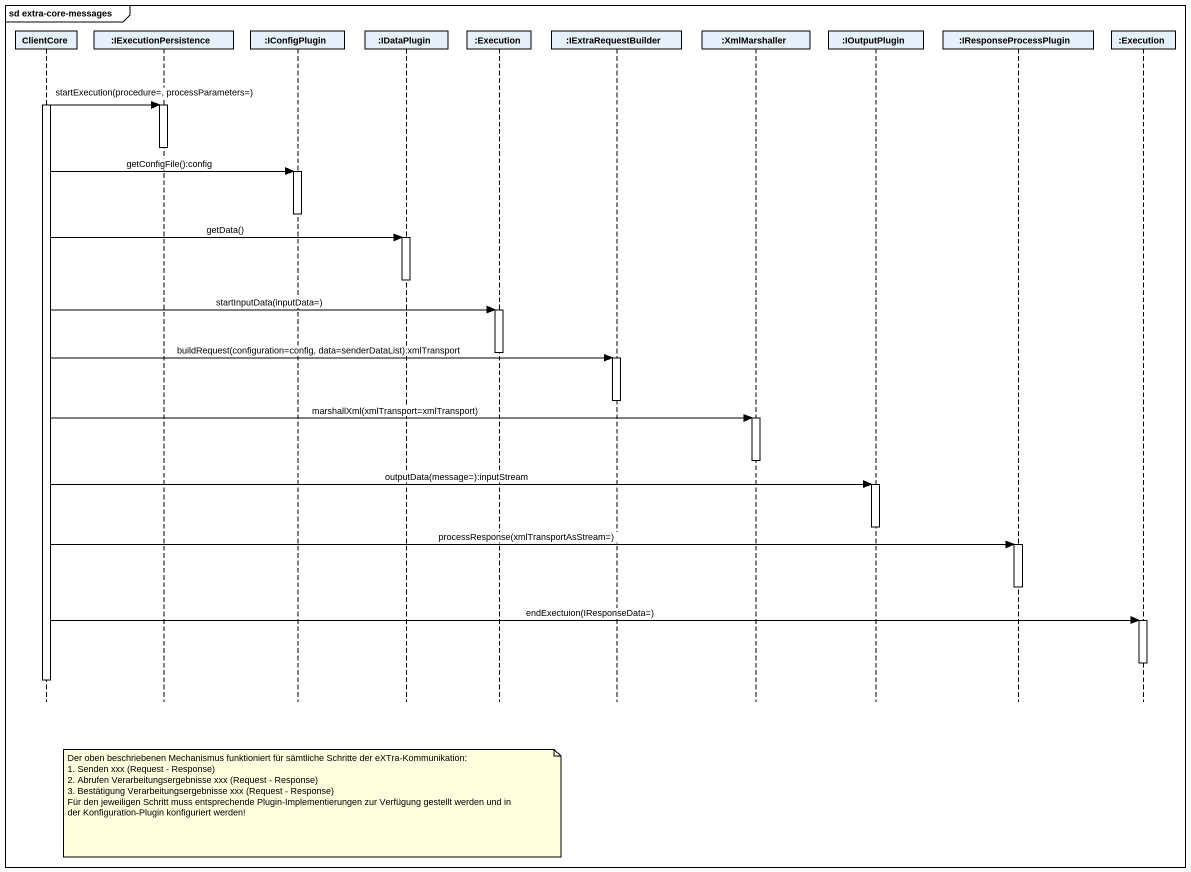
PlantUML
@startuml
mainframe sd extra-core-messages
hide footbox
participant ClientCore
participant ":IExecutionPersistence" as IExecutionPersistence
participant ":IConfigPlugin" as IConfigPlugin
participant ":IDataPlugin" as IDataPlugin
participant ":Execution" as Execution
participant ":IExtraRequestBuilder" as IExtraRequestBuilder
participant ":XmlMarshaller" as XmlMarshaller
participant ":IOutputPlugin" as IOutputPlugin
participant ":IResponseProcessPlugin" as IResponseProcessPlugin
participant ":Execution" as Execution_2

activate ClientCore
ClientCore -> IExecutionPersistence : startExecution(procedure=, processParameters=)
activate IExecutionPersistence
deactivate IExecutionPersistence
ClientCore -> IConfigPlugin : getConfigFile():config
activate IConfigPlugin
deactivate IConfigPlugin
ClientCore -> IDataPlugin : getData()
activate IDataPlugin
deactivate IDataPlugin
ClientCore -> Execution : startInputData(inputData=)
activate Execution
deactivate Execution
ClientCore -> IExtraRequestBuilder : buildRequest(configuration=config, data=senderDataList):xmlTransport
activate IExtraRequestBuilder
deactivate IExtraRequestBuilder
ClientCore -> XmlMarshaller : marshallXml(xmlTransport=xmlTransport)
activate XmlMarshaller
deactivate XmlMarshaller
ClientCore -> IOutputPlugin : outputData(message=):inputStream
activate IOutputPlugin
deactivate IOutputPlugin
ClientCore -> IResponseProcessPlugin : processResponse(xmlTransportAsStream=)
activate IResponseProcessPlugin
deactivate IResponseProcessPlugin
ClientCore -> Execution_2 : endExectuion(IResponseData=)
activate Execution_2
deactivate Execution_2
deactivate ClientCore
note over IConfigPlugin
  Der oben beschriebenen Mechanismus funktioniert für sämtliche Schritte der eXTra-Kommunikation:
  1. Senden xxx (Request - Response)
  2. Abrufen Verarbeitungsergebnisse xxx (Request - Response)
  3. Bestätigung Verarbeitungsergebnisse xxx (Request - Response)
  Für den jeweiligen Schritt muss entsprechende Plugin-Implementierungen zur Verfügung gestellt werden und in der Konfiguration-Plugin konfiguriert werden!
end note
@enduml
